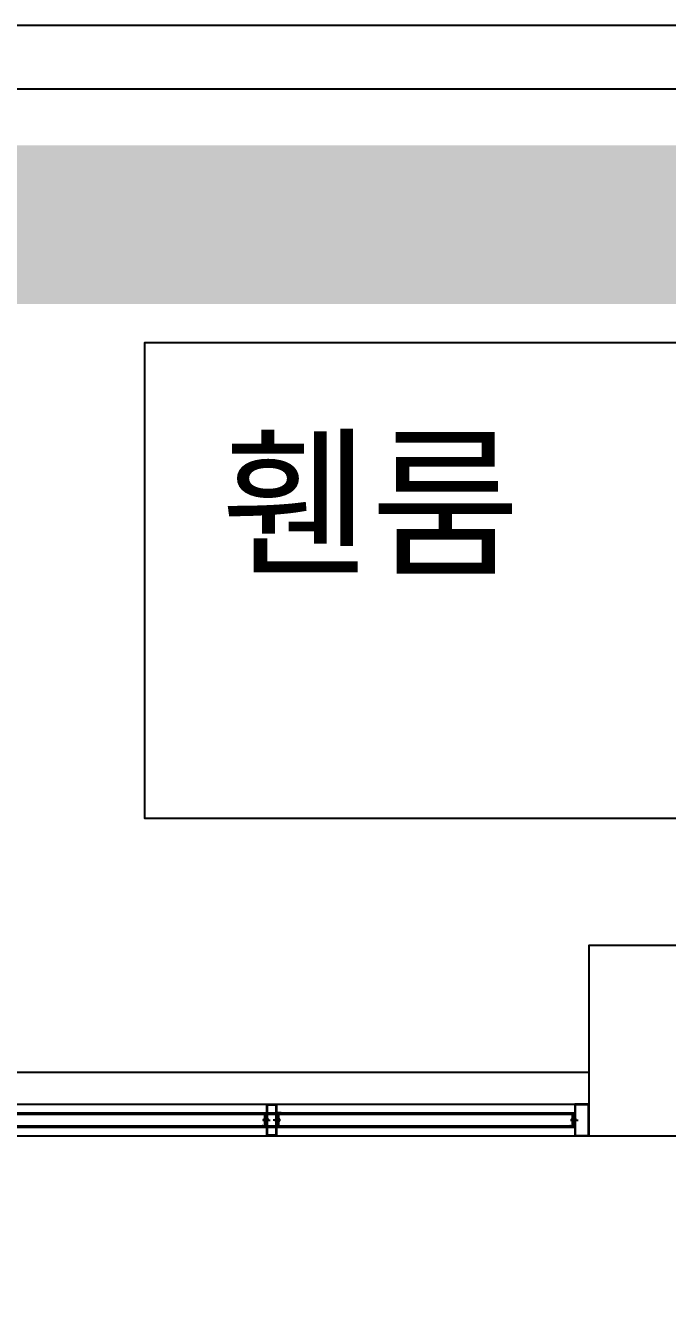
# Model space of a CAD drawing. Header units: millimetres. Extents: x -38475 to 94728, y -31127 to 90245.
# Drawn here: x 58798 to 60823, y 46904 to 50895 of the extents above; entities that cross this region are included whole.
import ezdxf
from ezdxf.enums import TextEntityAlignment as Align

# ---------------------------------------------------------------- set-up
doc = ezdxf.new("R2010")
doc.units = ezdxf.units.MM
doc.linetypes.add('HIDDEN', pattern=[9.524999999999995, 6.349999999999998, -3.174999999999998])
doc.layers.add('e-plan', color=9, linetype='Continuous')
doc.layers.add('구역', color=5, linetype='Continuous')
doc.styles.add('xr_plan$0$USUN', font='malgun_0.ttf')

# ---------------------------------------------------------------- blocks, each defined once
blk = doc.blocks.new('Xref-지하2층')
at = {"layer": 'e-plan', "linetype": 'Continuous'}
for p, q in [((56250, 62799.9999999961), (70900, 62799.9999999961)), ((56250, 62599.99999999668), (70700, 62599.9999999961)), ((64100, 59499.99999999988), (61099.99999999999, 59499.99999999988))]:
    blk.add_line(p, q, dxfattribs=at)
at = {"layer": 'e-plan'}
for p, q in [((64100, 59499.99999999988), (64100, 59300.00000000006)), ((61145, 59399.9999999968), (64055, 59399.9999999968)), ((61160.01063610811, 59372.21659918322), (64055, 59372.21659918333)), ((61160.01063610811, 59368.01362107316), (64055, 59368.01362107316)), ((63069.98936389189, 59372.21659918694), (63085, 59372.21659918694)), ((63069.98936389189, 59368.01362107665), (63069.98936389189, 59372.21659918694)), ((63069.98936389189, 59368.01362107665), (63069.98936389189, 59372.21659918694)), ((63069.98936389189, 59372.21659918694), (63085, 59372.21659918694)), ((63071.58992657647, 59368.01362107665), (63069.98936389189, 59368.01362107665)), ((63071.58992657647, 59368.01362107665), (63069.98936389189, 59368.01362107665)), ((63071.58992657647, 59370.61432100117), (63077.99389281531, 59370.61432100117)), ((63071.58992657647, 59368.01362107665), (63071.58992657647, 59370.61432100117)), ((63071.58992657647, 59370.61432100117), (63077.99389281531, 59370.61432100117)), ((63071.58992657647, 59368.01362107665), (63071.58992657647, 59370.61432100117)), ((63071.89013929851, 59350.10035682091), (63095.6069443489, 59350.10035682091)), ((63071.89013929851, 59350.10035682091), (63095.6069443489, 59350.10035682091)), ((63074.59205379803, 59351.00099498738), (63074.7927674466, 59352.50205859815)), ((63074.59205379803, 59351.00099498738), (63074.7927674466, 59352.50205859815)), ((63074.59205379803, 59349.19971865445), (63074.59205379803, 59351.00099498738)), ((63074.59205379803, 59349.19971865445), (63074.59205379803, 59351.00099498738)), ((63074.7927674466, 59347.69865504367), (63074.59205379803, 59349.19971865445)), ((63074.7927674466, 59347.69865504367), (63074.59205379803, 59349.19971865445)), ((63074.7927674466, 59352.50205859815), (63075.29197831592, 59353.20198311616)), ((63074.7927674466, 59352.50205859815), (63075.29197831592, 59353.20198311616)), ((63075.09298016876, 59351.50192135811), (63074.7927674466, 59352.50205859815)), ((63075.09298016876, 59351.50192135811), (63074.7927674466, 59352.50205859815)), ((63075.19247924245, 59348.8000068586), (63074.7927674466, 59347.69865504367)), ((63075.19247924245, 59348.8000068586), (63074.7927674466, 59347.69865504367)), ((63075.29197831592, 59346.99873052578), (63074.7927674466, 59347.69865504367)), ((63075.29197831592, 59346.99873052578), (63074.7927674466, 59347.69865504367)), ((63075.79290468665, 59350.60128319165), (63075.09298016876, 59351.50192135811)), ((63075.79290468665, 59350.60128319165), (63075.09298016876, 59351.50192135811)), ((63075.79290468665, 59349.4999313766), (63075.19247924245, 59348.8000068586)), ((63075.79290468665, 59349.4999313766), (63075.19247924245, 59348.8000068586)), ((63075.29197831592, 59353.20198311616), (63075.99361833511, 59353.70290948678)), ((63075.29197831592, 59353.20198311616), (63075.99361833511, 59353.70290948678)), ((63075.99361833511, 59346.49780415505), (63075.29197831592, 59346.99873052578)), ((63075.99361833511, 59346.49780415505), (63075.29197831592, 59346.99873052578)), ((63076.69354285323, 59350.30107046937), (63075.79290468665, 59350.60128319165)), ((63076.69354285323, 59350.30107046937), (63075.79290468665, 59350.60128319165)), ((63076.69354285323, 59349.89964317234), (63075.79290468665, 59349.4999313766)), ((63076.69354285323, 59349.89964317234), (63075.79290468665, 59349.4999313766)), ((63075.99361833511, 59353.70290948678), (63076.79304192669, 59353.90362313535)), ((63075.99361833511, 59353.70290948678), (63076.79304192669, 59353.90362313535)), ((63076.79304192669, 59346.29709050659), (63075.99361833511, 59346.49780415505)), ((63076.79304192669, 59346.29709050659), (63075.99361833511, 59346.49780415505)), ((63076.69354285323, 59349.89964317234), (63076.69354285323, 59350.30107046937)), ((63076.69354285323, 59349.89964317234), (63076.69354285323, 59350.30107046937)), ((63077.99389281531, 59353.90362313535), (63076.79304192669, 59353.90362313535)), ((63077.99389281531, 59353.90362313535), (63076.79304192669, 59353.90362313535)), ((63076.79304192669, 59346.29709050659), (63077.99389281531, 59346.29709050659)), ((63076.79304192669, 59346.29709050659), (63077.99389281531, 59346.29709050659)), ((63077.99389281531, 59329.38567899208), (63077.99389281531, 59370.61432100117)), ((63077.99389281531, 59329.38567899208), (63077.99389281531, 59370.61432100117)), ((63077.99389281531, 59346.29709050659), (63077.99389281531, 59353.90362313535)), ((63077.99389281531, 59346.29709050659), (63077.99389281531, 59353.90362313535)), ((63079.31482879282, 59352.00113222754), (63077.99389281531, 59352.00113222754)), ((63079.31482879282, 59352.00113222754), (63077.99389281531, 59352.00113222754)), ((63079.31482879282, 59351.20170863596), (63077.99389281531, 59351.20170863596)), ((63079.31482879282, 59351.20170863596), (63077.99389281531, 59351.20170863596)), ((63079.31482879282, 59348.99900500587), (63077.99389281531, 59348.99900500587)), ((63079.31482879282, 59348.99900500587), (63077.99389281531, 59348.99900500587)), ((63079.31482879282, 59348.1995814144), (63077.99389281531, 59348.1995814144)), ((63079.31482879282, 59348.1995814144), (63077.99389281531, 59348.1995814144)), ((63079.59617100109, 59370.61432100117), (63083.39772181422, 59370.61432100117)), ((63079.59617100109, 59329.38567899208), (63079.59617100109, 59370.61432100117)), ((63079.59617100109, 59370.61432100117), (63083.39772181422, 59370.61432100117)), ((63079.59617100109, 59329.38567899208), (63079.59617100109, 59370.61432100117)), ((63083.45090235351, 59352.00113222754), (63080.81932340609, 59352.00113222754)), ((63083.45090235351, 59352.00113222754), (63080.81932340609, 59352.00113222754)), ((63083.45090235351, 59351.20170863596), (63080.81932340609, 59351.20170863596)), ((63083.45090235351, 59351.20170863596), (63080.81932340609, 59351.20170863596)), ((63083.45090235351, 59348.99900500587), (63080.81932340609, 59348.99900500587)), ((63083.45090235351, 59348.99900500587), (63080.81932340609, 59348.99900500587)), ((63083.45090235351, 59348.1995814144), (63080.81932340609, 59348.1995814144)), ((63083.45090235351, 59348.1995814144), (63080.81932340609, 59348.1995814144)), ((63083.39772181422, 59370.61432100117), (63083.39772181422, 59370.21460920555)), ((63083.39772181422, 59370.61432100117), (63083.39772181422, 59370.21460920555)), ((63083.39772181422, 59370.21460920555), (63085, 59370.21460920555)), ((63083.39772181422, 59370.21460920555), (63085, 59370.21460920555)), ((63087.58697591419, 59352.00113222754), (63084.95539696678, 59352.00113222754)), ((63087.58697591419, 59352.00113222754), (63084.95539696678, 59352.00113222754)), ((63087.58697591419, 59351.20170863596), (63084.95539696678, 59351.20170863596)), ((63087.58697591419, 59351.20170863596), (63084.95539696678, 59351.20170863596)), ((63087.58697591419, 59348.99900500587), (63084.95539696678, 59348.99900500587)), ((63087.58697591419, 59348.99900500587), (63084.95539696678, 59348.99900500587)), ((63087.58697591419, 59348.1995814144), (63084.95539696678, 59348.1995814144)), ((63087.58697591419, 59348.1995814144), (63084.95539696678, 59348.1995814144)), ((63085, 59372.21659918694), (63085, 59370.21460920555)), ((63085, 59372.21659918694), (63085, 59370.21460920555)), ((63090.40382899868, 59352.00113222754), (63089.08803952497, 59352.00113222754)), ((63090.40382899868, 59352.00113222754), (63089.08803952497, 59352.00113222754)), ((63090.40382899868, 59351.20170863596), (63089.08803952497, 59351.20170863596)), ((63090.40382899868, 59351.20170863596), (63089.08803952497, 59351.20170863596)), ((63090.40382899868, 59348.99900500587), (63089.08803952497, 59348.99900500587)), ((63090.40382899868, 59348.99900500587), (63089.08803952497, 59348.99900500587)), ((63090.40382899868, 59348.1995814144), (63089.08803952497, 59348.1995814144)), ((63090.40382899868, 59348.1995814144), (63089.08803952497, 59348.1995814144)), ((63090.40382899868, 59352.00113222754), (63090.40382899868, 59350.79170383251)), ((63090.40382899868, 59352.00113222754), (63090.62684416363, 59351.77811706247)), ((63090.40382899868, 59352.00113222754), (63090.40382899868, 59350.79170383251)), ((63090.40382899868, 59352.00113222754), (63090.62684416363, 59351.77811706247)), ((63090.40382899868, 59349.40900980943), (63090.40382899868, 59348.1995814144)), ((63090.40382899868, 59349.40900980943), (63090.40382899868, 59348.1995814144)), ((63090.40382899868, 59348.1995814144), (63090.62684416363, 59348.42259657948)), ((63090.40382899868, 59348.1995814144), (63090.62684416363, 59348.42259657948)), ((63090.88073835161, 59351.52422287461), (63091.10375351657, 59351.30120770953)), ((63090.88073835161, 59351.52422287461), (63091.10375351657, 59351.30120770953)), ((63090.88073835161, 59348.67649076734), (63091.10375351657, 59348.89950593229)), ((63090.88073835161, 59348.67649076734), (63091.10375351657, 59348.89950593229)), ((63091.10375351657, 59351.30120770953), (63091.10375351657, 59350.53780964465)), ((63091.10375351657, 59351.30120770953), (63091.10375351657, 59350.53780964465)), ((63091.10375351657, 59349.6646194986), (63091.10375351657, 59348.89950593229)), ((63091.10375351657, 59349.6646194986), (63091.10375351657, 59348.89950593229)), ((63128.10814519995, 59350.10035682103), (63104.39134014957, 59350.10035682103)), ((63128.10814519995, 59350.10035682103), (63104.39134014957, 59350.10035682103)), ((63109.12269265077, 59351.52422287472), (63108.8945309819, 59351.30120770965)), ((63109.12269265077, 59351.52422287472), (63108.8945309819, 59351.30120770965)), ((63108.8945309819, 59351.30120770965), (63108.8945309819, 59350.53780964477)), ((63108.8945309819, 59351.30120770965), (63108.8945309819, 59350.53780964477)), ((63108.8945309819, 59349.66461949871), (63108.8945309819, 59348.89950593241)), ((63108.8945309819, 59349.66461949871), (63108.8945309819, 59348.89950593241)), ((63109.12269265077, 59348.67649076745), (63108.8945309819, 59348.89950593241)), ((63109.12269265077, 59348.67649076745), (63108.8945309819, 59348.89950593241)), ((63109.59617100109, 59352.00113222766), (63109.37315583613, 59351.77811706258)), ((63109.59617100109, 59352.00113222766), (63109.37315583613, 59351.77811706258)), ((63109.59617100109, 59348.19958141452), (63109.37315583613, 59348.42259657959)), ((63109.59617100109, 59348.19958141452), (63109.37315583613, 59348.42259657959)), ((63109.59617100109, 59352.00113222766), (63110.9119604748, 59352.00113222766)), ((63109.59617100109, 59352.00113222766), (63109.59617100109, 59350.79170383263)), ((63109.59617100109, 59352.00113222766), (63110.9119604748, 59352.00113222766)), ((63109.59617100109, 59352.00113222766), (63109.59617100109, 59350.79170383263)), ((63109.59617100109, 59351.20170863607), (63110.9119604748, 59351.20170863607)), ((63109.59617100109, 59351.20170863607), (63110.9119604748, 59351.20170863607)), ((63109.59617100109, 59349.40900980955), (63109.59617100109, 59348.19958141452)), ((63109.59617100109, 59349.40900980955), (63109.59617100109, 59348.19958141452)), ((63109.59617100109, 59348.99900500599), (63110.9119604748, 59348.99900500599)), ((63109.59617100109, 59348.99900500599), (63110.9119604748, 59348.99900500599)), ((63109.59617100109, 59348.19958141452), (63110.9119604748, 59348.19958141452)), ((63109.59617100109, 59348.19958141452), (63110.9119604748, 59348.19958141452)), ((63112.41645508807, 59352.00113222766), (63115.04803403548, 59352.00113222766)), ((63112.41645508807, 59352.00113222766), (63115.04803403548, 59352.00113222766)), ((63112.41645508807, 59351.20170863607), (63115.04803403548, 59351.20170863607)), ((63112.41645508807, 59351.20170863607), (63115.04803403548, 59351.20170863607)), ((63112.41645508807, 59348.99900500599), (63115.04803403548, 59348.99900500599)), ((63112.41645508807, 59348.99900500599), (63115.04803403548, 59348.99900500599)), ((63112.41645508807, 59348.19958141452), (63115.04803403548, 59348.19958141452)), ((63112.41645508807, 59348.19958141452), (63115.04803403548, 59348.19958141452)), ((63130.01063610776, 59372.21659918706), (63115, 59372.21659918706)), ((63115, 59372.21659918706), (63115, 59370.21460920566)), ((63130.01063610776, 59372.21659918706), (63115, 59372.21659918706)), ((63115, 59372.21659918706), (63115, 59370.21460920566)), ((63116.60056268447, 59370.21460920566), (63115, 59370.21460920566)), ((63116.60056268447, 59370.21460920566), (63115, 59370.21460920566)), ((63116.55252864875, 59352.00113222766), (63119.18410759617, 59352.00113222766)), ((63116.55252864875, 59352.00113222766), (63119.18410759617, 59352.00113222766)), ((63116.55252864875, 59351.20170863607), (63119.18410759617, 59351.20170863607)), ((63116.55252864875, 59351.20170863607), (63119.18410759617, 59351.20170863607)), ((63116.55252864875, 59348.99900500599), (63119.18410759617, 59348.99900500599)), ((63116.55252864875, 59348.99900500599), (63119.18410759617, 59348.99900500599)), ((63116.55252864875, 59348.19958141452), (63119.18410759617, 59348.19958141452)), ((63116.55252864875, 59348.19958141452), (63119.18410759617, 59348.19958141452)), ((63120.40382899891, 59370.61432100128), (63116.60056268447, 59370.61432100128)), ((63116.60056268447, 59370.61432100128), (63116.60056268447, 59370.21460920566)), ((63120.40382899891, 59370.61432100128), (63116.60056268447, 59370.61432100128)), ((63116.60056268447, 59370.61432100128), (63116.60056268447, 59370.21460920566)), ((63120.40382899891, 59329.3856789922), (63120.40382899891, 59370.61432100128)), ((63120.40382899891, 59329.3856789922), (63120.40382899891, 59370.61432100128)), ((63120.68860220944, 59352.00113222766), (63122.00439168315, 59352.00113222766)), ((63120.68860220944, 59352.00113222766), (63122.00439168315, 59352.00113222766)), ((63120.68860220944, 59351.20170863607), (63122.00439168315, 59351.20170863607)), ((63120.68860220944, 59351.20170863607), (63122.00439168315, 59351.20170863607)), ((63120.68860220944, 59348.99900500599), (63122.00439168315, 59348.99900500599)), ((63120.68860220944, 59348.99900500599), (63122.00439168315, 59348.99900500599)), ((63120.68860220944, 59348.19958141452), (63122.00439168315, 59348.19958141452)), ((63120.68860220944, 59348.19958141452), (63122.00439168315, 59348.19958141452)), ((63128.4083579221, 59370.61432100128), (63122.00439168315, 59370.61432100128)), ((63122.00439168315, 59329.3856789922), (63122.00439168315, 59370.61432100128)), ((63128.4083579221, 59370.61432100128), (63122.00439168315, 59370.61432100128)), ((63122.00439168315, 59329.3856789922), (63122.00439168315, 59370.61432100128)), ((63122.00439168315, 59346.2970905067), (63122.00439168315, 59353.90362313547)), ((63122.00439168315, 59353.90362313547), (63123.20524257177, 59353.90362313547)), ((63122.00439168315, 59346.2970905067), (63122.00439168315, 59353.90362313547)), ((63122.00439168315, 59353.90362313547), (63123.20524257177, 59353.90362313547)), ((63123.20524257177, 59346.2970905067), (63122.00439168315, 59346.2970905067)), ((63123.20524257177, 59346.2970905067), (63122.00439168315, 59346.2970905067)), ((63124.00638166466, 59353.70290948689), (63123.20524257177, 59353.90362313547)), ((63124.00638166466, 59353.70290948689), (63123.20524257177, 59353.90362313547)), ((63123.20524257177, 59346.2970905067), (63124.00638166466, 59346.49780415517)), ((63123.20524257177, 59346.2970905067), (63124.00638166466, 59346.49780415517)), ((63123.30474164558, 59350.30107046949), (63124.20537981181, 59350.60128319176)), ((63123.30474164558, 59350.30107046949), (63124.20537981181, 59350.60128319176)), ((63123.30474164558, 59349.89964317245), (63123.30474164558, 59350.30107046949)), ((63123.30474164558, 59349.89964317245), (63123.30474164558, 59350.30107046949)), ((63123.30474164558, 59349.89964317245), (63124.20537981181, 59349.49993137672)), ((63123.30474164558, 59349.89964317245), (63124.20537981181, 59349.49993137672)), ((63124.70630618266, 59353.20198311628), (63124.00638166466, 59353.70290948689)), ((63124.70630618266, 59353.20198311628), (63124.00638166466, 59353.70290948689)), ((63124.00638166466, 59346.49780415517), (63124.70630618266, 59346.9987305259)), ((63124.00638166466, 59346.49780415517), (63124.70630618266, 59346.9987305259)), ((63124.20537981181, 59350.60128319176), (63124.90701983124, 59351.50192135823)), ((63124.20537981181, 59350.60128319176), (63124.90701983124, 59351.50192135823)), ((63124.20537981181, 59349.49993137672), (63124.80580525624, 59348.80000685871)), ((63124.20537981181, 59349.49993137672), (63124.80580525624, 59348.80000685871)), ((63125.2072325534, 59352.50205859827), (63124.70630618266, 59353.20198311628)), ((63125.2072325534, 59352.50205859827), (63124.70630618266, 59353.20198311628)), ((63124.70630618266, 59346.9987305259), (63125.2072325534, 59347.69865504379)), ((63124.70630618266, 59346.9987305259), (63125.2072325534, 59347.69865504379)), ((63124.80580525624, 59348.80000685871), (63125.2072325534, 59347.69865504379)), ((63124.80580525624, 59348.80000685871), (63125.2072325534, 59347.69865504379)), ((63124.90701983124, 59351.50192135823), (63125.2072325534, 59352.50205859827)), ((63124.90701983124, 59351.50192135823), (63125.2072325534, 59352.50205859827)), ((63125.40623070055, 59351.00099498749), (63125.2072325534, 59352.50205859827)), ((63125.40623070055, 59351.00099498749), (63125.2072325534, 59352.50205859827)), ((63125.2072325534, 59347.69865504379), (63125.40623070055, 59349.19971865456)), ((63125.2072325534, 59347.69865504379), (63125.40623070055, 59349.19971865456)), ((63125.40623070055, 59349.19971865456), (63125.40623070055, 59351.00099498749)), ((63125.40623070055, 59349.19971865456), (63125.40623070055, 59351.00099498749)), ((63128.4083579221, 59368.01362107677), (63128.4083579221, 59370.61432100128)), ((63128.4083579221, 59368.01362107677), (63128.4083579221, 59370.61432100128)), ((63128.4083579221, 59368.01362107677), (63130.01063610776, 59368.01362107677)), ((63128.4083579221, 59368.01362107677), (63130.01063610776, 59368.01362107677)), ((63130.01063610776, 59368.01362107677), (63130.01063610776, 59372.21659918706)), ((63130.01063610776, 59368.01362107677), (63130.01063610776, 59372.21659918706)), ((64039.98936389224, 59368.01362107304), (64039.98936389224, 59372.21659918333)), ((64039.98936389224, 59372.21659918333), (64055, 59372.21659918333)), ((64039.98936389224, 59368.01362107304), (64039.98936389224, 59372.21659918333)), ((64039.98936389224, 59372.21659918333), (64055, 59372.21659918333)), ((64041.59164207778, 59368.01362107304), (64039.98936389224, 59368.01362107304)), ((64041.59164207778, 59368.01362107304), (64039.98936389224, 59368.01362107304)), ((64041.59164207778, 59370.61432099756), (64047.99560831673, 59370.61432099756)), ((64041.59164207778, 59368.01362107304), (64041.59164207778, 59370.61432099756)), ((64041.59164207778, 59370.61432099756), (64047.99560831673, 59370.61432099756)), ((64041.59164207778, 59368.01362107304), (64041.59164207778, 59370.61432099756)), ((64041.89185480005, 59350.1003568173), (64065.60865985043, 59350.1003568173)), ((64041.89185480005, 59350.1003568173), (64065.60865985043, 59350.1003568173)), ((64044.59376929933, 59351.00099498377), (64044.79276744649, 59352.50205859455)), ((64044.59376929933, 59351.00099498377), (64044.79276744649, 59352.50205859455)), ((64044.59376929933, 59349.19971865084), (64044.59376929933, 59351.00099498377)), ((64044.59376929933, 59349.19971865084), (64044.59376929933, 59351.00099498377)), ((64044.79276744649, 59347.69865504006), (64044.59376929933, 59349.19971865084)), ((64044.79276744649, 59347.69865504006), (64044.59376929933, 59349.19971865084)), ((64044.79276744649, 59352.50205859455), (64045.29369381722, 59353.20198311255)), ((64044.79276744649, 59352.50205859455), (64045.29369381722, 59353.20198311255)), ((64045.09298016876, 59351.5019213545), (64044.79276744649, 59352.50205859455)), ((64045.09298016876, 59351.5019213545), (64044.79276744649, 59352.50205859455)), ((64045.19419474364, 59348.80000685499), (64044.79276744649, 59347.69865504006)), ((64045.19419474364, 59348.80000685499), (64044.79276744649, 59347.69865504006)), ((64045.29369381722, 59346.99873052217), (64044.79276744649, 59347.69865504006)), ((64045.29369381722, 59346.99873052217), (64044.79276744649, 59347.69865504006)), ((64045.79462018819, 59350.60128318804), (64045.09298016876, 59351.5019213545)), ((64045.79462018819, 59350.60128318804), (64045.09298016876, 59351.5019213545)), ((64045.79462018819, 59349.49993137299), (64045.19419474364, 59348.80000685499)), ((64045.79462018819, 59349.49993137299), (64045.19419474364, 59348.80000685499)), ((64045.29369381722, 59353.20198311255), (64045.99361833534, 59353.70290948317)), ((64045.29369381722, 59353.20198311255), (64045.99361833534, 59353.70290948317)), ((64045.99361833534, 59346.49780415144), (64045.29369381722, 59346.99873052217)), ((64045.99361833534, 59346.49780415144), (64045.29369381722, 59346.99873052217)), ((64046.6952583543, 59350.30107046576), (64045.79462018819, 59350.60128318804)), ((64046.6952583543, 59350.30107046576), (64045.79462018819, 59350.60128318804)), ((64046.6952583543, 59349.89964316873), (64045.79462018819, 59349.49993137299)), ((64046.6952583543, 59349.89964316873), (64045.79462018819, 59349.49993137299)), ((64045.99361833534, 59353.70290948317), (64046.79475742811, 59353.90362313174)), ((64045.99361833534, 59353.70290948317), (64046.79475742811, 59353.90362313174)), ((64046.79475742811, 59346.29709050298), (64045.99361833534, 59346.49780415144)), ((64046.79475742811, 59346.29709050298), (64045.99361833534, 59346.49780415144)), ((64046.6952583543, 59349.89964316873), (64046.6952583543, 59350.30107046576)), ((64046.6952583543, 59349.89964316873), (64046.6952583543, 59350.30107046576)), ((64047.99560831673, 59353.90362313174), (64046.79475742811, 59353.90362313174)), ((64047.99560831673, 59353.90362313174), (64046.79475742811, 59353.90362313174)), ((64046.79475742811, 59346.29709050298), (64047.99560831673, 59346.29709050298)), ((64046.79475742811, 59346.29709050298), (64047.99560831673, 59346.29709050298)), ((64047.99560831673, 59329.38567898847), (64047.99560831673, 59370.61432099756)), ((64047.99560831673, 59329.38567898847), (64047.99560831673, 59370.61432099756)), ((64047.99560831673, 59346.29709050298), (64047.99560831673, 59353.90362313174)), ((64047.99560831673, 59346.29709050298), (64047.99560831673, 59353.90362313174)), ((64049.31139779044, 59352.00113222393), (64047.99560831673, 59352.00113222393)), ((64049.31139779044, 59352.00113222393), (64047.99560831673, 59352.00113222393)), ((64049.31139779044, 59351.20170863235), (64047.99560831673, 59351.20170863235)), ((64049.31139779044, 59351.20170863235), (64047.99560831673, 59351.20170863235)), ((64049.31139779044, 59348.99900500226), (64047.99560831673, 59348.99900500226)), ((64049.31139779044, 59348.99900500226), (64047.99560831673, 59348.99900500226)), ((64049.31139779044, 59348.19958141079), (64047.99560831673, 59348.19958141079)), ((64049.31139779044, 59348.19958141079), (64047.99560831673, 59348.19958141079)), ((64049.59617100097, 59370.61432099756), (64053.39943731553, 59370.61432099756)), ((64049.59617100097, 59329.38567898847), (64049.59617100097, 59370.61432099756)), ((64049.59617100097, 59370.61432099756), (64053.39943731553, 59370.61432099756)), ((64049.59617100097, 59329.38567898847), (64049.59617100097, 59370.61432099756)), ((64053.44747135113, 59352.00113222393), (64050.81589240371, 59352.00113222393)), ((64053.44747135113, 59352.00113222393), (64050.81589240371, 59352.00113222393)), ((64053.44747135113, 59351.20170863235), (64050.81589240371, 59351.20170863235)), ((64053.44747135113, 59351.20170863235), (64050.81589240371, 59351.20170863235)), ((64053.44747135113, 59348.99900500226), (64050.81589240371, 59348.99900500226)), ((64053.44747135113, 59348.99900500226), (64050.81589240371, 59348.99900500226)), ((64053.44747135113, 59348.19958141079), (64050.81589240371, 59348.19958141079)), ((64053.44747135113, 59348.19958141079), (64050.81589240371, 59348.19958141079)), ((64053.39943731553, 59370.61432099756), (64053.39943731553, 59370.21460920194)), ((64053.39943731553, 59370.61432099756), (64053.39943731553, 59370.21460920194)), ((64053.39943731553, 59370.21460920194), (64055, 59370.21460920194)), ((64053.39943731553, 59370.21460920194), (64055, 59370.21460920194)), ((64057.58354491182, 59352.00113222393), (64054.9519659644, 59352.00113222393)), ((64057.58354491182, 59352.00113222393), (64054.9519659644, 59352.00113222393)), ((64057.58354491182, 59351.20170863235), (64054.9519659644, 59351.20170863235)), ((64057.58354491182, 59351.20170863235), (64054.9519659644, 59351.20170863235)), ((64057.58354491182, 59348.99900500226), (64054.9519659644, 59348.99900500226)), ((64057.58354491182, 59348.99900500226), (64054.9519659644, 59348.99900500226)), ((64057.58354491182, 59348.19958141079), (64054.9519659644, 59348.19958141079)), ((64057.58354491182, 59348.19958141079), (64054.9519659644, 59348.19958141079)), ((64055, 59372.21659918333), (64055, 59370.21460920194)), ((64055, 59372.21659918333), (64055, 59370.21460920194)), ((64060.40382899879, 59352.00113222393), (64059.08803952509, 59352.00113222393)), ((64060.40382899879, 59352.00113222393), (64059.08803952509, 59352.00113222393)), ((64060.40382899879, 59351.20170863235), (64059.08803952509, 59351.20170863235)), ((64060.40382899879, 59351.20170863235), (64059.08803952509, 59351.20170863235)), ((64060.40382899879, 59348.99900500226), (64059.08803952509, 59348.99900500226)), ((64060.40382899879, 59348.99900500226), (64059.08803952509, 59348.99900500226)), ((64060.40382899879, 59348.19958141079), (64059.08803952509, 59348.19958141079)), ((64060.40382899879, 59348.19958141079), (64059.08803952509, 59348.19958141079)), ((64060.40382899879, 59352.00113222393), (64060.40382899879, 59350.7917038289)), ((64060.40382899879, 59352.00113222393), (64060.62684416375, 59351.77811705886)), ((64060.40382899879, 59352.00113222393), (64060.40382899879, 59350.7917038289)), ((64060.40382899879, 59352.00113222393), (64060.62684416375, 59351.77811705886)), ((64060.40382899879, 59349.40900980582), (64060.40382899879, 59348.19958141079)), ((64060.40382899879, 59349.40900980582), (64060.40382899879, 59348.19958141079)), ((64060.40382899879, 59348.19958141079), (64060.62684416375, 59348.42259657587)), ((64060.40382899879, 59348.19958141079), (64060.62684416375, 59348.42259657587)), ((64060.87730734912, 59351.524222871), (64061.10546901799, 59351.30120770592)), ((64060.87730734912, 59351.524222871), (64061.10546901799, 59351.30120770592)), ((64060.87730734912, 59348.67649076373), (64061.10546901799, 59348.89950592868)), ((64060.87730734912, 59348.67649076373), (64061.10546901799, 59348.89950592868)), ((64061.10546901799, 59351.30120770592), (64061.10546901799, 59350.53780964104)), ((64061.10546901799, 59351.30120770592), (64061.10546901799, 59350.53780964104)), ((64061.10546901799, 59349.66461949499), (64061.10546901799, 59348.89950592868)), ((64061.10546901799, 59349.66461949499), (64061.10546901799, 59348.89950592868)), ((61160.01063610811, 59331.98809441429), (64055, 59331.98809441441)), ((61160.01063610811, 59327.78511630412), (64055, 59327.78511630412)), ((63069.98936389189, 59327.78511630773), (63069.98936389189, 59331.9880944179)), ((63071.58992657647, 59331.9880944179), (63069.98936389189, 59331.9880944179)), ((63069.98936389189, 59327.78511630773), (63069.98936389189, 59331.9880944179)), ((63071.58992657647, 59331.9880944179), (63069.98936389189, 59331.9880944179)), ((63085, 59327.78511630773), (63069.98936389189, 59327.78511630773)), ((63085, 59327.78511630773), (63069.98936389189, 59327.78511630773)), ((63071.58992657647, 59329.38567899208), (63071.58992657647, 59331.9880944179)), ((63071.58992657647, 59329.38567899208), (63071.58992657647, 59331.9880944179)), ((63077.99389281531, 59329.38567899208), (63071.58992657647, 59329.38567899208)), ((63077.99389281531, 59329.38567899208), (63071.58992657647, 59329.38567899208)), ((63083.39772181422, 59329.38567899208), (63079.59617100109, 59329.38567899208)), ((63083.39772181422, 59329.38567899208), (63079.59617100109, 59329.38567899208)), ((63083.39772181422, 59329.78539078782), (63083.39772181422, 59329.38567899208)), ((63083.39772181422, 59329.78539078782), (63085, 59329.78539078782)), ((63083.39772181422, 59329.78539078782), (63083.39772181422, 59329.38567899208)), ((63083.39772181422, 59329.78539078782), (63085, 59329.78539078782)), ((63085, 59329.78539078782), (63085, 59327.78511630773)), ((63085, 59329.78539078782), (63085, 59327.78511630773)), ((63115, 59329.78539078793), (63115, 59327.78511630784)), ((63116.60056268447, 59329.78539078793), (63115, 59329.78539078793)), ((63115, 59329.78539078793), (63115, 59327.78511630784)), ((63116.60056268447, 59329.78539078793), (63115, 59329.78539078793)), ((63115, 59327.78511630784), (63130.01063610776, 59327.78511630784)), ((63115, 59327.78511630784), (63130.01063610776, 59327.78511630784)), ((63116.60056268447, 59329.78539078793), (63116.60056268447, 59329.3856789922)), ((63116.60056268447, 59329.78539078793), (63116.60056268447, 59329.3856789922)), ((63116.60056268447, 59329.3856789922), (63120.40382899891, 59329.3856789922)), ((63116.60056268447, 59329.3856789922), (63120.40382899891, 59329.3856789922)), ((63122.00439168315, 59329.3856789922), (63128.4083579221, 59329.3856789922)), ((63122.00439168315, 59329.3856789922), (63128.4083579221, 59329.3856789922)), ((63128.4083579221, 59329.3856789922), (63128.4083579221, 59331.98809441802)), ((63128.4083579221, 59331.98809441802), (63130.01063610776, 59331.98809441802)), ((63128.4083579221, 59329.3856789922), (63128.4083579221, 59331.98809441802)), ((63128.4083579221, 59331.98809441802), (63130.01063610776, 59331.98809441802)), ((63130.01063610776, 59327.78511630784), (63130.01063610776, 59331.98809441802)), ((63130.01063610776, 59327.78511630784), (63130.01063610776, 59331.98809441802)), ((64039.98936389224, 59327.78511630412), (64039.98936389224, 59331.98809441429)), ((64041.59164207778, 59331.98809441429), (64039.98936389224, 59331.98809441429)), ((64039.98936389224, 59327.78511630412), (64039.98936389224, 59331.98809441429)), ((64041.59164207778, 59331.98809441429), (64039.98936389224, 59331.98809441429)), ((64055, 59327.78511630412), (64039.98936389224, 59327.78511630412)), ((64055, 59327.78511630412), (64039.98936389224, 59327.78511630412)), ((64041.59164207778, 59329.38567898847), (64041.59164207778, 59331.98809441429)), ((64041.59164207778, 59329.38567898847), (64041.59164207778, 59331.98809441429)), ((64047.99560831673, 59329.38567898847), (64041.59164207778, 59329.38567898847)), ((64047.99560831673, 59329.38567898847), (64041.59164207778, 59329.38567898847)), ((64053.39943731553, 59329.38567898847), (64049.59617100097, 59329.38567898847)), ((64053.39943731553, 59329.38567898847), (64049.59617100097, 59329.38567898847)), ((64053.39943731553, 59329.78539078421), (64053.39943731553, 59329.38567898847)), ((64053.39943731553, 59329.78539078421), (64055, 59329.78539078421)), ((64053.39943731553, 59329.78539078421), (64053.39943731553, 59329.38567898847)), ((64053.39943731553, 59329.78539078421), (64055, 59329.78539078421)), ((64055, 59329.78539078421), (64055, 59327.78511630412)), ((64055, 59329.78539078421), (64055, 59327.78511630412)), ((61145, 59299.99999999307), (64055, 59299.99999999307))]:
    blk.add_line(p, q, dxfattribs=at)
for points in [[(65899.99999999997, 60299.9999999968), (62699.99999999997, 60299.9999999968), (62699.99999999997, 61799.9999999968), (65899.99999999997, 61799.9999999968)], [(64100, 59300.00000000006), (64700, 59300.00000000006), (64700, 59900.00000000006), (64100, 59900.00000000006)], [(63085, 59399.9999999968), (63115, 59399.9999999968), (63115, 59299.9999999968), (63085, 59299.9999999968)], [(63087, 59397.9999999968), (63113, 59397.9999999968), (63113, 59301.9999999968), (63087, 59301.9999999968)], [(64098.39943731576, 59398.3994373086), (64056.63461537892, 59398.3994373086), (64056.63461537892, 59301.60227817885), (64098.39943731576, 59301.60227817885)]]:
    blk.add_lwpolyline(points, close=True, dxfattribs=at)
blk.add_lwpolyline([(64055.03233719326, 59299.99999999307), (64100, 59299.99999999307), (64100, 59399.99999999307), (64055, 59399.99999999307), (64055, 59299.99999999307)], dxfattribs=at)
at = {"layer": 'e-plan', "ltscale": 3, "style": 'xr_plan$0$USUN'}
blk.add_text('휀룸', height=375, dxfattribs=at).set_placement((63412.40566578705, 61293.55906024069), align=Align.MIDDLE_CENTER)
blk = doc.blocks.new('A$C61602750')
at = {"layer": 'e-plan'}
blk.add_blockref('Xref-지하2층', (-3525.000000000218, -11905.00000004651), dxfattribs=at)

msp = doc.modelspace()

# ---------------------------------------------------------------- linework, layer by layer
at = {"layer": '구역', "color": 7, "linetype": 'HIDDEN', "ltscale": 2, "const_width": 500}
msp.add_lwpolyline([(37000.69582262845, 45891.13562621566), (54847.65729234082, 45891.13562621566), (54847.65729234082, 50267.23061568633), (94478.3849307361, 50267.23061568636), (94478.3849307361, 7766.096786508162), (81998.06868708035, 7766.096786508162), (81998.06868708035, 9681.199203584867), (37000.69582262839, 9681.199203584867)], dxfattribs=at)

# ---------------------------------------------------------------- block references
at = {"layer": 'e-plan'}
msp.add_blockref('A$C61602750', (0, 0), dxfattribs=at)

doc.saveas('drawing.dxf')
